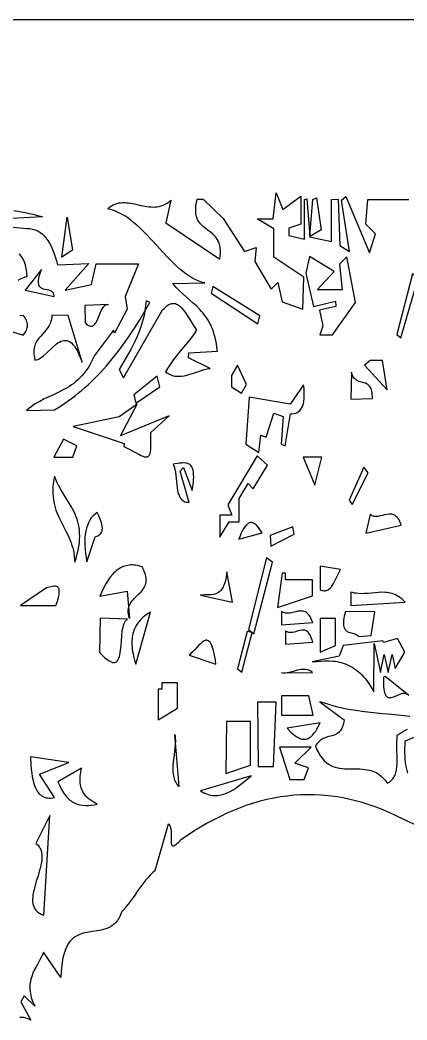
# Model space of a CAD drawing. Header units: metres. Extents: x 0 to 50, y 0 to 50.
# Drawn here: x 25.45 to 32.82, y 30.97 to 50 of the extents above; entities that cross this region are included whole.
import ezdxf

# ---------------------------------------------------------------- set-up
doc = ezdxf.new("R2010")
doc.units = ezdxf.units.M

msp = doc.modelspace()

# ---------------------------------------------------------------- linework, layer by layer
for points in [[(47, 50), (3, 50)], [(24.922711, 46.094205), (25.58324, 46.031743), (25.58324, 46.031743), (25.610835, 46.031685), (25.637716, 46.030067), (25.663893, 46.026906), (25.689377, 46.022218), (25.714178, 46.016021), (25.738308, 46.008331), (25.761776, 45.999166), (25.784593, 45.988543), (25.80677, 45.976477), (25.828316, 45.962987), (25.869562, 45.9318), (25.908415, 45.895117), (25.944959, 45.853073), (25.979278, 45.805803), (26.011457, 45.753444), (26.04158, 45.696129), (26.069731, 45.633996), (26.095995, 45.567178), (26.120455, 45.495811), (26.143196, 45.420031), (26.164302, 45.339972), (26.764325, 45.36462), (26.312264, 44.861335), (26.81181, 44.967832), (26.900512, 45.358356), (27.707557, 45.358356), (27.453691, 44.738473), (27.491457, 44.496712), (27.253203, 44.037625), (27.230569, 44.100017), (26.869331, 43.617694), (26.869331, 43.617694), (26.838888, 43.549584), (26.807146, 43.486146), (26.77417, 43.427139), (26.740026, 43.372324), (26.704779, 43.321463), (26.668494, 43.274316), (26.631237, 43.230644), (26.593073, 43.19021), (26.554068, 43.152772), (26.514287, 43.118094), (26.473796, 43.085934), (26.432659, 43.056056), (26.390943, 43.028219), (26.348713, 43.002184), (26.262971, 42.954567), (26.175958, 42.911292), (26.088196, 42.870447), (26.00021, 42.830121), (25.912521, 42.788402), (25.825654, 42.743377), (25.782692, 42.719028), (25.740132, 42.693135), (25.698039, 42.66546), (25.656478, 42.635764), (25.615516, 42.603808), (25.575217, 42.569352), (26.104984, 42.580029), (26.104984, 42.580029), (26.172394, 42.620733), (26.239038, 42.663087), (26.304924, 42.707076), (26.370061, 42.752683), (26.434458, 42.799894), (26.498124, 42.848694), (26.561068, 42.899067), (26.623299, 42.950999), (26.684826, 43.004473), (26.745658, 43.059475), (26.805803, 43.11599), (26.865272, 43.174002), (26.924071, 43.233496), (26.982212, 43.294458), (27.09655, 43.42072), (27.208358, 43.552667), (27.317708, 43.690177), (27.42467, 43.833129), (27.529316, 43.9814), (27.631719, 44.13487), (27.731949, 44.293416), (27.830078, 44.456916), (27.926177, 44.62525), (27.852965, 44.653752), (27.852965, 44.653752), (27.843563, 44.558389), (27.829919, 44.466123), (27.812297, 44.376683), (27.790958, 44.289794), (27.766163, 44.205185), (27.738174, 44.122581), (27.707254, 44.041711), (27.673663, 43.962302), (27.637663, 43.88408), (27.599517, 43.806773), (27.559485, 43.730107), (27.51783, 43.653811), (27.430696, 43.501235), (27.340208, 43.346862), (27.422668, 43.191194), (28.165761, 44.481824), (28.165761, 44.481824), (28.193414, 44.512355), (28.220237, 44.538287), (28.246266, 44.559808), (28.271535, 44.577102), (28.296081, 44.590355), (28.319938, 44.599753), (28.343142, 44.60548), (28.365728, 44.607723), (28.387732, 44.606668), (28.409188, 44.602498), (28.430132, 44.595401), (28.4506, 44.585561), (28.470626, 44.573164), (28.490246, 44.558396), (28.509495, 44.541442), (28.528409, 44.522487), (28.56537, 44.479318), (28.601414, 44.430374), (28.636821, 44.377138), (28.671875, 44.321095), (28.74205, 44.206523), (28.777737, 44.150961), (28.814199, 44.098529), (28.814199, 44.098529), (28.781665, 44.04939), (28.747969, 44.001915), (28.67757, 43.910485), (28.603967, 43.821299), (28.528121, 43.731419), (28.450995, 43.637907), (28.373551, 43.537822), (28.335011, 43.484397), (28.296752, 43.428228), (28.258895, 43.368945), (28.221561, 43.306184), (28.221561, 43.306184), (28.246111, 43.287856), (28.270795, 43.271974), (28.295614, 43.258426), (28.320566, 43.247097), (28.345653, 43.237875), (28.370875, 43.230645), (28.396232, 43.225295), (28.421724, 43.221712), (28.447353, 43.219782), (28.473117, 43.219391), (28.525056, 43.222776), (28.577543, 43.23096), (28.630581, 43.243036), (28.684172, 43.258098), (28.73832, 43.27524), (28.848293, 43.312135), (28.904123, 43.330075), (28.96052, 43.346469), (29.017485, 43.360409), (29.075022, 43.370988), (28.662287, 43.571188), (28.668125, 43.665903), (29.209536, 43.699288), (29.209536, 43.699288), (29.202049, 43.769987), (29.192342, 43.837053), (29.180512, 43.900652), (29.166659, 43.960952), (29.15088, 44.01812), (29.133275, 44.072322), (29.113941, 44.123725), (29.092976, 44.172496), (29.070479, 44.218803), (29.046549, 44.262811), (29.021283, 44.304688), (28.99478, 44.344601), (28.967139, 44.382716), (28.938457, 44.419201), (28.908832, 44.454222), (28.878364, 44.487946), (28.81529, 44.552172), (28.75002, 44.613214), (28.616039, 44.731085), (28.548901, 44.790585), (28.482714, 44.85224), (28.418265, 44.917387), (28.386937, 44.951687), (28.356338, 44.987361), (28.968082, 44.996536), (28.968082, 44.996536), (28.905255, 45.013902), (28.843685, 45.036438), (28.78328, 45.0638), (28.723948, 45.095644), (28.665597, 45.131624), (28.608135, 45.171396), (28.55147, 45.214614), (28.495511, 45.260936), (28.440164, 45.310015), (28.385339, 45.361507), (28.330944, 45.415067), (28.276885, 45.470351), (28.169413, 45.584711), (28.062186, 45.701828), (27.954471, 45.818946), (27.84553, 45.933307), (27.79037, 45.988592), (27.734629, 46.042153), (27.678213, 46.093647), (27.621031, 46.142727), (27.562991, 46.18905), (27.504002, 46.232271), (27.44397, 46.272044), (27.382805, 46.308027), (27.320414, 46.339872), (27.256705, 46.367237), (27.191587, 46.389777), (27.124967, 46.407145), (27.124967, 46.407145), (27.157798, 46.436749), (27.191294, 46.461496), (27.22542, 46.481713), (27.260139, 46.49773), (27.295414, 46.509874), (27.331209, 46.518474), (27.367489, 46.523859), (27.404216, 46.526358), (27.441354, 46.526298), (27.478867, 46.524008), (27.516718, 46.519818), (27.554872, 46.514054), (27.63194, 46.499122), (27.70978, 46.481841), (27.788101, 46.464839), (27.866612, 46.450744), (27.905849, 46.445607), (27.945023, 46.442183), (27.9841, 46.440799), (28.023043, 46.441785), (28.061815, 46.445468), (28.10038, 46.452177), (28.138702, 46.462241), (28.176744, 46.475988), (28.21447, 46.493747), (28.251843, 46.515846), (28.288828, 46.542613), (28.325388, 46.574378), (28.229429, 46.14216), (29.257488, 45.44825), (29.257488, 45.44825), (29.265378, 45.510019), (29.26875, 45.566561), (29.267918, 45.61823), (29.263194, 45.665382), (29.254891, 45.708372), (29.243322, 45.747554), (29.228802, 45.783283), (29.211642, 45.815915), (29.192156, 45.845804), (29.170658, 45.873306), (29.147459, 45.898776), (29.122875, 45.922568), (29.070798, 45.966539), (29.016933, 46.008061), (28.963785, 46.049972), (28.938263, 46.071962), (28.913859, 46.095114), (28.890887, 46.119784), (28.86966, 46.146327), (28.850491, 46.175097), (28.833693, 46.206449), (28.81958, 46.240739), (28.808464, 46.278322), (28.800659, 46.319552), (28.796478, 46.364785), (28.796233, 46.414375), (28.800239, 46.468678), (28.808808, 46.528049), (28.822253, 46.592842), (28.941858, 46.589473), (29.316532, 46.224747), (29.723442, 45.592439), (29.951208, 45.66992), (29.920426, 45.406467), (30.235344, 44.880565), (30.359089, 45.004556), (30.442526, 44.637214), (30.833716, 44.494545), (30.85448, 45.107122), (30.283793, 45.488729), (30.283793, 46.025525), (29.965556, 46.216846), (30.271553, 46.216846), (30.331711, 46.710022), (30.457001, 46.396176), (30.79787, 46.644753), (30.79787, 46.114645), (30.569571, 46.036983), (30.571593, 45.898592), (30.871309, 45.83034), (30.871309, 46.584771), (30.915005, 46.594721), (30.972567, 45.889802), (31.029112, 46.582283), (31.098718, 46.6179), (31.188379, 46.010106), (30.964433, 45.875473), (31.385385, 45.787601), (31.385385, 46.584771), (31.510044, 46.589964), (31.541975, 45.711671), (31.72345, 45.596719), (31.570912, 46.569557), (31.654122, 46.64157), (32.105849, 45.567681), (32.221779, 45.930683), (32.036981, 46.115847), (32.075271, 46.584771), (32.854175, 46.584771)], [(25.334523, 46.377412), (25.51569, 46.342414), (25.696819, 46.302486), (25.877911, 46.257361), (24.922711, 46.20087)], [(26.349934, 46.251284), (26.448743, 45.618753), (26.245483, 45.490001), (26.349934, 46.251284)], [(25.415481, 45.048368), (25.459789, 45.072217), (25.503554, 45.093861), (25.546165, 45.110913), (25.566848, 45.11697), (25.587013, 45.120983), (25.587013, 45.120983), (25.579067, 45.200809), (25.567743, 45.272161), (25.553187, 45.335408), (25.535545, 45.390916), (25.514964, 45.439054), (25.491591, 45.480189), (25.465572, 45.514691), (25.451616, 45.529569), (25.437054, 45.542927)], [(30.963231, 45.4986), (30.895711, 45.185387), (31.039331, 44.547372), (31.456404, 44.649957), (31.464783, 44.549535), (31.154885, 44.478964), (31.219229, 44.180486), (31.157723, 44.009299), (31.404644, 44.009299), (31.838587, 44.62218), (31.676953, 45.491067), (31.537612, 45.35145), (31.583828, 44.86779), (31.10687, 44.86779), (31.436397, 45.217082), (30.963231, 45.4986)], [(25.547971, 44.861867), (26.102347, 44.737249), (26.102347, 44.737249), (26.100549, 44.760192), (26.096325, 44.780028), (26.089882, 44.797022), (26.081425, 44.811441), (26.071159, 44.823553), (26.059291, 44.833625), (26.046027, 44.841923), (26.031571, 44.848716), (25.99991, 44.858849), (25.965953, 44.866161), (25.931347, 44.872789), (25.897738, 44.880868), (25.881821, 44.886119), (25.86677, 44.892534), (25.852792, 44.90038), (25.840091, 44.909924), (25.828874, 44.921433), (25.819346, 44.935174), (25.811712, 44.951414), (25.80618, 44.970419), (25.802954, 44.992458), (25.80224, 45.017797), (25.804243, 45.046703), (25.809171, 45.079443), (25.817227, 45.116285), (25.828619, 45.157494), (25.843552, 45.203338), (25.86223, 45.254085), (25.547971, 44.861867)], [(32.704703, 43.952712), (33.030341, 45.08968), (32.924242, 45.168869), (32.624059, 44.016416), (32.704703, 43.952712)], [(29.093502, 44.802801), (29.982131, 44.220918), (30.016019, 44.37005), (29.122883, 44.930542), (29.093502, 44.802801)], [(26.685259, 44.56911), (26.688525, 44.243673), (26.688525, 44.243673), (26.712899, 44.219755), (26.735682, 44.201146), (26.756967, 44.18754), (26.776846, 44.178628), (26.795409, 44.174104), (26.812749, 44.17366), (26.828957, 44.176988), (26.844125, 44.183781), (26.858345, 44.193731), (26.871708, 44.206531), (26.884307, 44.221873), (26.896233, 44.239449), (26.918432, 44.280075), (26.939039, 44.325949), (26.978414, 44.423597), (26.998648, 44.470451), (27.020226, 44.51271), (27.031748, 44.531349), (27.043881, 44.547916), (27.056717, 44.562104), (27.070347, 44.573606), (27.084863, 44.582114), (27.100356, 44.587321), (27.11692, 44.588919), (27.134645, 44.586601), (26.685259, 44.56911)], [(24.996151, 44.158895), (25.509644, 44.00409), (25.509644, 44.00409), (25.529112, 44.028003), (25.545989, 44.051804), (25.560282, 44.075503), (25.571997, 44.099111), (25.581138, 44.122638), (25.587713, 44.146095), (25.591725, 44.169491), (25.593181, 44.192837), (25.592087, 44.216143), (25.588448, 44.23942), (25.58227, 44.262678), (25.573558, 44.285927), (25.562319, 44.309177), (25.548556, 44.332439), (25.532278, 44.355723), (25.513488, 44.379039), (25.513488, 44.379039), (25.449431, 44.368931)], [(26.057894, 44.38021), (26.057894, 44.38021), (26.054712, 44.344475), (26.049385, 44.310988), (26.042084, 44.279581), (26.032977, 44.250088), (26.022234, 44.222343), (26.010024, 44.196179), (25.996519, 44.171429), (25.981886, 44.147927), (25.949917, 44.104), (25.915476, 44.063066), (25.844601, 43.984848), (25.810881, 43.944899), (25.780116, 43.902613), (25.766265, 43.880178), (25.753661, 43.856658), (25.742474, 43.831889), (25.732874, 43.805702), (25.72503, 43.777932), (25.719112, 43.748412), (25.715289, 43.716976), (25.71373, 43.683456), (25.714607, 43.647687), (25.718087, 43.609502), (25.724341, 43.568734), (25.733539, 43.525217), (25.733539, 43.525217), (25.760807, 43.530695), (25.788096, 43.54034), (25.815409, 43.55369), (25.842749, 43.570288), (25.870119, 43.589674), (25.897521, 43.611387), (25.952438, 43.659961), (26.062805, 43.764833), (26.118304, 43.813779), (26.146144, 43.835772), (26.174048, 43.855498), (26.202018, 43.872499), (26.230059, 43.886315), (26.258174, 43.896487), (26.286365, 43.902555), (26.314635, 43.904059), (26.342988, 43.900541), (26.371427, 43.89154), (26.399954, 43.876598), (26.428574, 43.855255), (26.457289, 43.827052), (26.486101, 43.791528), (26.515015, 43.748226), (26.544034, 43.696684), (26.57316, 43.636444), (26.602396, 43.567047), (26.631746, 43.488033), (26.37083, 44.377224), (26.057894, 44.38021)], [(29.595485, 43.432174), (29.475959, 43.23257), (29.475959, 43.019709), (29.667514, 42.898371), (29.766904, 43.06435), (29.595485, 43.432174)], [(32.012001, 43.431571), (32.441219, 42.95998), (32.353935, 43.518733), (32.11978, 43.518733), (32.012001, 43.431571)], [(27.657899, 42.70908), (28.113021, 43.017368), (28.060523, 43.220838), (27.616277, 42.865497), (27.657899, 42.70908)], [(31.762735, 43.298882), (31.752583, 42.782884), (32.161908, 42.796432), (32.161908, 42.796432), (32.161905, 42.837891), (32.160014, 42.875143), (32.156344, 42.908441), (32.151001, 42.938042), (32.144096, 42.964199), (32.135736, 42.987166), (32.12603, 43.007199), (32.115086, 43.024552), (32.103012, 43.03948), (32.089917, 43.052236), (32.075909, 43.063077), (32.061096, 43.072255), (32.029491, 43.086645), (31.995967, 43.097443), (31.926632, 43.116408), (31.892554, 43.128647), (31.876042, 43.136348), (31.860025, 43.145441), (31.844613, 43.156182), (31.829912, 43.168825), (31.816033, 43.183624), (31.803082, 43.200835), (31.791168, 43.220711), (31.780401, 43.243508), (31.770887, 43.26948), (31.762735, 43.298882)], [(30.852405, 43.059736), (30.594071, 42.68783), (29.816507, 42.82172), (29.753631, 41.926125), (29.996727, 41.772139), (30.038756, 42.099681), (30.137542, 42.064331), (30.283166, 42.520305), (30.461325, 42.456551), (30.421634, 41.92628), (30.497757, 41.898568), (30.601248, 42.503163), (30.601248, 42.503163), (30.636695, 42.504386), (30.670022, 42.50926), (30.701119, 42.517963), (30.729877, 42.530671), (30.756186, 42.547559), (30.779935, 42.568805), (30.801014, 42.594585), (30.819312, 42.625076), (30.834721, 42.660453), (30.847129, 42.700893), (30.856427, 42.746572), (30.862505, 42.797668), (30.865251, 42.854355), (30.864557, 42.916812), (30.860311, 42.985213), (30.852405, 43.059736)], [(26.462, 42.263912), (27.436139, 41.940033), (27.43027, 41.886457), (27.715564, 41.73648), (27.715564, 41.73648), (27.743206, 41.720355), (27.768563, 41.707431), (27.791731, 41.697575), (27.812805, 41.690653), (27.831881, 41.686534), (27.849055, 41.685084), (27.864422, 41.68617), (27.878078, 41.68966), (27.890118, 41.695421), (27.900638, 41.703319), (27.909734, 41.713223), (27.917501, 41.724998), (27.924036, 41.738513), (27.929433, 41.753634), (27.937198, 41.788164), (27.941561, 41.827525), (27.943287, 41.870654), (27.941891, 41.963964), (27.93913, 42.059592), (27.93915, 42.105617), (27.941124, 42.149033), (28.289798, 42.469948), (27.364833, 42.090119), (27.681007, 42.691936), (27.337731, 42.445948), (26.462, 42.263912)], [(26.278496, 42.021888), (26.096694, 41.679111), (26.457596, 41.679111), (26.53564, 41.896326), (26.278496, 42.021888)], [(29.255641, 40.158356), (29.431895, 40.452696), (29.622838, 40.452696), (29.622838, 40.894205), (29.792667, 41.177813), (29.892335, 41.077948), (30.162703, 41.529455), (29.965665, 41.703822), (29.410781, 40.777185), (29.483303, 40.575337), (29.255641, 40.575337), (29.255641, 40.158356)], [(30.843063, 41.679111), (31.062545, 41.149683), (31.200985, 41.679111), (30.843063, 41.679111)], [(28.367148, 41.546518), (28.367148, 41.546518), (28.37697, 41.524411), (28.385525, 41.500883), (28.39933, 41.450112), (28.409557, 41.395313), (28.417201, 41.337593), (28.428726, 41.217823), (28.434595, 41.157987), (28.441864, 41.099662), (28.451526, 41.043955), (28.464578, 40.991973), (28.472685, 40.967726), (28.482014, 40.944825), (28.492687, 40.923409), (28.504829, 40.903617), (28.518565, 40.885587), (28.534019, 40.869458), (28.551316, 40.855367), (28.57058, 40.843454), (28.591935, 40.833858), (28.615505, 40.826715), (28.641416, 40.822166), (28.669791, 40.820347), (28.502897, 41.417655), (28.566922, 41.483183), (28.731303, 41.049082), (28.731303, 41.049082), (28.748028, 41.161753), (28.753287, 41.211651), (28.756581, 41.257475), (28.757988, 41.299386), (28.757585, 41.337549), (28.755452, 41.372125), (28.751665, 41.403276), (28.746302, 41.431167), (28.739441, 41.455958), (28.731161, 41.477813), (28.721538, 41.496895), (28.710651, 41.513366), (28.698578, 41.527388), (28.685396, 41.539125), (28.671184, 41.548739), (28.656019, 41.556392), (28.639978, 41.562248), (28.623141, 41.566468), (28.605585, 41.569215), (28.568626, 41.570943), (28.529724, 41.568732), (28.489502, 41.563883), (28.448584, 41.557697), (28.407592, 41.551475), (28.367148, 41.546518)], [(31.779297, 40.78289), (32.082846, 41.382269), (31.998805, 41.493041), (31.717806, 40.86394), (31.779297, 40.78289)], [(26.109202, 41.320018), (26.109202, 41.320018), (26.094937, 41.248587), (26.084688, 41.180251), (26.078223, 41.114832), (26.075309, 41.05215), (26.075715, 40.992026), (26.079208, 40.934282), (26.085556, 40.878738), (26.094526, 40.825216), (26.105887, 40.773536), (26.119405, 40.723519), (26.134849, 40.674986), (26.151987, 40.627759), (26.170585, 40.581657), (26.190413, 40.536503), (26.232824, 40.44832), (26.322173, 40.27544), (26.365394, 40.18788), (26.405167, 40.097663), (26.42318, 40.05111), (26.439635, 40.003356), (26.454298, 39.954222), (26.466939, 39.903528), (26.477324, 39.851096), (26.485221, 39.796747), (26.490398, 39.740301), (26.492623, 39.681579), (26.492623, 39.681579), (26.519045, 39.76238), (26.540834, 39.839611), (26.558205, 39.913436), (26.571375, 39.984023), (26.580558, 40.051537), (26.585969, 40.116144), (26.587826, 40.178011), (26.586342, 40.237304), (26.581735, 40.294189), (26.574218, 40.348832), (26.564008, 40.401399), (26.551321, 40.452056), (26.536371, 40.50097), (26.519375, 40.548307), (26.500547, 40.594232), (26.480105, 40.638912), (26.458262, 40.682513), (26.435235, 40.725201), (26.38649, 40.808503), (26.284271, 40.971462), (26.234246, 41.053778), (26.187243, 41.138423), (26.165414, 41.182035), (26.144987, 41.226727), (26.126178, 41.272666), (26.109202, 41.320018)], [(26.726279, 39.69117), (26.879787, 40.162431), (26.879787, 40.162431), (26.921553, 40.179681), (26.941399, 40.189678), (26.95996, 40.201212), (26.976793, 40.214754), (26.991452, 40.230771), (27.003493, 40.249731), (27.012471, 40.272103), (27.017941, 40.298356), (27.019459, 40.328957), (27.016579, 40.364374), (27.008858, 40.405078), (26.995851, 40.451534), (26.977112, 40.504213), (26.952197, 40.563582), (26.920662, 40.630109), (26.920662, 40.630109), (26.87914, 40.59872), (26.841818, 40.563323), (26.808634, 40.523998), (26.779528, 40.480824), (26.754439, 40.433879), (26.733306, 40.383242), (26.71607, 40.328992), (26.70267, 40.271208), (26.693044, 40.209969), (26.687133, 40.145354), (26.684875, 40.07744), (26.686212, 40.006308), (26.691081, 39.932037), (26.699422, 39.854704), (26.711175, 39.774389), (26.726279, 39.69117)], [(32.119197, 40.58763), (32.037619, 40.235911), (32.712534, 40.387886), (32.712534, 40.387886), (32.698855, 40.424743), (32.684509, 40.457279), (32.669532, 40.485729), (32.653958, 40.510326), (32.637824, 40.531306), (32.621164, 40.548903), (32.604014, 40.563351), (32.586409, 40.574886), (32.568384, 40.583742), (32.549975, 40.590154), (32.531217, 40.594355), (32.512145, 40.596582), (32.492795, 40.597067), (32.473202, 40.596047), (32.433427, 40.590428), (32.393103, 40.581599), (32.352513, 40.57144), (32.311939, 40.561826), (32.271664, 40.554634), (32.231969, 40.551742), (32.212428, 40.552494), (32.193139, 40.555025), (32.174135, 40.55957), (32.155453, 40.566363), (32.137129, 40.575638), (32.119197, 40.58763)], [(29.619044, 40.12241), (30.05998, 40.241894), (30.05998, 40.241894), (30.026229, 40.296563), (29.993418, 40.341787), (29.961525, 40.377814), (29.945914, 40.392457), (29.930523, 40.404894), (29.915349, 40.415157), (29.900389, 40.423275), (29.885639, 40.429281), (29.871096, 40.433205), (29.856758, 40.435079), (29.842621, 40.434933), (29.828683, 40.432799), (29.814939, 40.428708), (29.801388, 40.42269), (29.788025, 40.414778), (29.774848, 40.405001), (29.761854, 40.393391), (29.736401, 40.364797), (29.711642, 40.329244), (29.687551, 40.28698), (29.664104, 40.238253), (29.641277, 40.183314), (29.619044, 40.12241)], [(30.228459, 39.987834), (30.67178, 40.218744), (30.647614, 40.354846), (30.212768, 40.189683), (30.228459, 39.987834)], [(26.969746, 39.033011), (27.493093, 39.130705), (27.534995, 38.609828), (27.534995, 38.609828), (27.522877, 38.654477), (27.515445, 38.69606), (27.512356, 38.734794), (27.513268, 38.770894), (27.517841, 38.804577), (27.525733, 38.83606), (27.536602, 38.865559), (27.550106, 38.893291), (27.565904, 38.919471), (27.583654, 38.944316), (27.603016, 38.968044), (27.623646, 38.99087), (27.667347, 39.034681), (27.712026, 39.077483), (27.754949, 39.121007), (27.774898, 39.14358), (27.793384, 39.166984), (27.810064, 39.191433), (27.824598, 39.217145), (27.836643, 39.244337), (27.845857, 39.273223), (27.851901, 39.304022), (27.85443, 39.336949), (27.853105, 39.372221), (27.847584, 39.410055), (27.837524, 39.450666), (27.822585, 39.494271), (27.802425, 39.541087), (27.776701, 39.59133), (27.776701, 39.59133), (27.744141, 39.602694), (27.712066, 39.612049), (27.680475, 39.619412), (27.649368, 39.624796), (27.618742, 39.628216), (27.588597, 39.629688), (27.558932, 39.629226), (27.529745, 39.626846), (27.501036, 39.622562), (27.472802, 39.616389), (27.445044, 39.608343), (27.417759, 39.598438), (27.390947, 39.586689), (27.364607, 39.573111), (27.338736, 39.557719), (27.313335, 39.540528), (27.288401, 39.521553), (27.263934, 39.500809), (27.239933, 39.478311), (27.216396, 39.454073), (27.170711, 39.400441), (27.126868, 39.340031), (27.08486, 39.272964), (27.044677, 39.199358), (27.006309, 39.119334), (26.969746, 39.033011)], [(29.906343, 38.32244), (30.256652, 39.683617), (30.145289, 39.76291), (29.799053, 38.399013), (29.906343, 38.32244)], [(31.165067, 39.606267), (31.167007, 39.160909), (31.167007, 39.160909), (31.187251, 39.152364), (31.206565, 39.146108), (31.224991, 39.142042), (31.242569, 39.140072), (31.259341, 39.140099), (31.275347, 39.142027), (31.290629, 39.145759), (31.305228, 39.151197), (31.319185, 39.158246), (31.33254, 39.166808), (31.357612, 39.188083), (31.380772, 39.214248), (31.402348, 39.244527), (31.422669, 39.278145), (31.442063, 39.314327), (31.479384, 39.39128), (31.516937, 39.469185), (31.536622, 39.506555), (31.557351, 39.541838), (31.165067, 39.606267)], [(29.391891, 39.500842), (29.391891, 39.500842), (29.385728, 39.451861), (29.378565, 39.406695), (29.37044, 39.365189), (29.361391, 39.327185), (29.351454, 39.292529), (29.340667, 39.261064), (29.329068, 39.232634), (29.316695, 39.207084), (29.303584, 39.184257), (29.289774, 39.163997), (29.275302, 39.146148), (29.260206, 39.130555), (29.244523, 39.117061), (29.22829, 39.105511), (29.211545, 39.095748), (29.194327, 39.087616), (29.158617, 39.075623), (29.12146, 39.068284), (29.083157, 39.064352), (29.044008, 39.062577), (28.964375, 39.060511), (28.92449, 39.057725), (28.884961, 39.052105), (29.494666, 38.921049), (29.391891, 39.500842)], [(30.442068, 39.471564), (30.356983, 38.820947), (31.018188, 39.042985), (31.018188, 39.348922), (30.504112, 39.348922), (30.504112, 39.471564), (30.442068, 39.471564)], [(25.458048, 38.858356), (26.133175, 38.856206), (26.133175, 38.856206), (26.161789, 38.939177), (26.181875, 39.009193), (26.194127, 39.067265), (26.199242, 39.114406), (26.19934, 39.134193), (26.197915, 39.151626), (26.195053, 39.166832), (26.190841, 39.179937), (26.185367, 39.191068), (26.178716, 39.200351), (26.170977, 39.207912), (26.162236, 39.213879), (26.15258, 39.218377), (26.142096, 39.221533), (26.118992, 39.224325), (26.093619, 39.223267), (26.066672, 39.219369), (26.010842, 39.207103), (25.957065, 39.19562), (25.458048, 38.858356)], [(31.753383, 39.112993), (31.752583, 38.858356), (32.786055, 38.920544), (32.786055, 38.920544), (32.755974, 38.952158), (32.725591, 38.980238), (32.694921, 39.004971), (32.663981, 39.026546), (32.632787, 39.045151), (32.601356, 39.060974), (32.569702, 39.074204), (32.537842, 39.085029), (32.505793, 39.093637), (32.473571, 39.100217), (32.441191, 39.104957), (32.408669, 39.108046), (32.343267, 39.110021), (32.277494, 39.10765), (32.211477, 39.102438), (32.145346, 39.095894), (32.07923, 39.089522), (32.013258, 39.08483), (31.947558, 39.083325), (31.88226, 39.086512), (31.849801, 39.090337), (31.817492, 39.095899), (31.785347, 39.103389), (31.753383, 39.112993)], [(27.93724, 38.733352), (27.93724, 38.733352), (27.884472, 38.700661), (27.834684, 38.665496), (27.788243, 38.62755), (27.74552, 38.586514), (27.706881, 38.542081), (27.689208, 38.518495), (27.672695, 38.493945), (27.657388, 38.468391), (27.643332, 38.441796), (27.630573, 38.414121), (27.619159, 38.385328), (27.609134, 38.355379), (27.600545, 38.324234), (27.593437, 38.291856), (27.587858, 38.258205), (27.583853, 38.223245), (27.581467, 38.186935), (27.580748, 38.149238), (27.581741, 38.110116), (27.584492, 38.069529), (27.589048, 38.02744), (27.595453, 37.98381), (27.603756, 37.9386), (27.614, 37.891772), (27.626234, 37.843288), (27.640502, 37.793109), (27.65685, 37.741197), (27.93724, 38.733352)], [(30.432303, 38.746605), (30.430672, 38.490432), (31.024489, 38.532519), (31.024489, 38.532519), (31.010713, 38.570807), (30.996277, 38.604684), (30.981217, 38.634387), (30.965567, 38.660153), (30.949363, 38.682221), (30.932641, 38.700826), (30.915436, 38.716207), (30.897784, 38.7286), (30.87972, 38.738242), (30.86128, 38.745372), (30.842499, 38.750226), (30.823413, 38.753041), (30.804058, 38.754055), (30.784468, 38.753505), (30.744728, 38.748662), (30.704478, 38.740409), (30.664002, 38.730645), (30.623583, 38.721267), (30.583506, 38.714174), (30.544056, 38.711263), (30.524654, 38.711969), (30.505516, 38.714433), (30.486676, 38.718891), (30.46817, 38.725581), (30.450034, 38.73474), (30.432303, 38.746605)], [(31.646436, 38.742414), (31.646436, 38.742414), (31.625029, 38.656144), (31.617814, 38.618333), (31.612775, 38.583842), (31.609802, 38.5525), (31.608781, 38.524135), (31.609603, 38.498577), (31.612154, 38.475652), (31.616323, 38.455191), (31.621999, 38.43702), (31.629069, 38.420969), (31.637423, 38.406867), (31.646948, 38.394541), (31.657533, 38.38382), (31.669066, 38.374533), (31.681436, 38.366508), (31.708237, 38.353558), (31.737045, 38.343598), (31.797102, 38.327159), (31.826565, 38.317935), (31.85446, 38.306212), (31.879894, 38.290618), (31.891408, 38.280941), (31.901972, 38.269781), (32.140241, 38.287555), (32.210249, 38.735715), (31.646436, 38.742414)], [(26.979017, 38.615122), (26.966084, 37.963742), (26.966084, 37.963742), (27.019135, 37.909106), (27.06722, 37.864493), (27.110602, 37.82938), (27.149543, 37.803247), (27.184303, 37.785572), (27.200198, 37.779743), (27.215145, 37.775834), (27.229179, 37.773778), (27.242331, 37.773511), (27.254635, 37.774967), (27.266123, 37.778082), (27.276827, 37.78279), (27.286781, 37.789026), (27.296018, 37.796725), (27.304569, 37.805822), (27.319748, 37.827948), (27.33258, 37.854883), (27.343326, 37.886105), (27.352249, 37.921093), (27.35961, 37.959327), (27.365671, 38.000284), (27.37494, 38.088283), (27.382152, 38.180921), (27.389399, 38.274026), (27.398778, 38.363429), (27.404922, 38.405438), (27.412383, 38.444958), (27.421424, 38.481467), (27.432308, 38.514443), (27.445295, 38.543366), (27.460647, 38.567714), (27.478627, 38.586965), (27.488684, 38.594517), (27.499496, 38.600599), (26.979017, 38.615122)], [(31.165067, 38.613073), (31.165067, 37.971427), (31.458825, 38.099401), (31.458825, 38.613073), (31.165067, 38.613073)], [(29.779146, 38.3609), (29.593718, 37.65322), (29.67749, 37.592767), (29.871473, 38.347493), (29.779146, 38.3609)], [(30.50596, 38.378595), (30.504112, 38.122507), (31.024221, 38.15777), (31.024221, 38.15777), (31.013743, 38.198087), (31.002468, 38.233748), (30.990439, 38.265002), (30.977699, 38.292101), (30.96429, 38.315294), (30.950257, 38.334831), (30.93564, 38.350962), (30.920484, 38.363937), (30.90483, 38.374006), (30.888722, 38.38142), (30.872203, 38.386427), (30.855314, 38.389279), (30.8381, 38.390224), (30.820602, 38.389514), (30.784928, 38.384126), (30.748633, 38.375115), (30.712061, 38.36448), (30.675554, 38.354223), (30.639453, 38.346343), (30.604101, 38.34284), (30.586813, 38.343355), (30.56984, 38.345714), (30.553226, 38.350168), (30.537012, 38.356966), (30.521243, 38.366358), (30.50596, 38.378595)], [(28.671534, 37.915477), (29.181027, 37.744865), (29.181027, 37.744865), (29.170973, 37.818601), (29.16026, 37.884648), (29.148915, 37.943335), (29.136966, 37.994989), (29.124443, 38.039937), (29.111372, 38.078507), (29.097782, 38.111026), (29.083701, 38.137822), (29.069157, 38.159223), (29.054179, 38.175556), (29.038793, 38.187148), (29.02303, 38.194326), (29.006915, 38.19742), (28.990479, 38.196754), (28.973748, 38.192659), (28.956751, 38.18546), (28.939516, 38.175485), (28.922071, 38.163062), (28.886663, 38.132182), (28.850753, 38.095439), (28.814566, 38.055453), (28.778325, 38.014844), (28.742256, 37.976231), (28.706585, 37.942236), (28.688968, 37.927788), (28.671534, 37.915477)], [(31.014694, 37.784398), (31.014694, 37.784398), (31.095527, 37.793765), (31.175842, 37.800843), (31.255532, 37.804839), (31.33449, 37.804959), (31.41261, 37.80041), (31.451322, 37.796136), (31.489784, 37.790399), (31.527983, 37.783097), (31.565905, 37.774132), (31.603537, 37.763406), (31.640865, 37.750818), (31.677877, 37.73627), (31.714559, 37.719662), (31.750897, 37.700895), (31.786878, 37.679871), (31.822489, 37.65649), (31.857716, 37.630653), (31.892546, 37.60226), (31.926966, 37.571213), (31.960962, 37.537413), (31.99452, 37.50076), (32.027628, 37.461155), (32.060272, 37.418499), (32.092438, 37.372693), (32.124114, 37.323637), (32.155285, 37.271234), (32.185939, 37.215382), (32.196072, 38.136528), (32.315129, 37.584247), (32.388569, 37.924918), (32.462008, 37.584247), (32.535448, 37.924918), (32.592385, 37.660798), (32.778176, 37.971063), (32.639164, 38.233163), (32.374658, 38.151364), (32.358478, 38.183789), (31.604423, 38.098502), (31.530359, 37.892361), (31.014694, 37.784398)], [(30.431205, 37.577732), (31.023586, 37.581415), (31.023586, 37.581415), (31.005973, 37.595219), (30.988211, 37.607036), (30.970311, 37.616976), (30.952281, 37.625146), (30.934131, 37.631657), (30.915868, 37.636617), (30.879043, 37.642318), (30.841878, 37.643122), (30.804445, 37.639898), (30.766816, 37.633518), (30.729063, 37.624852), (30.653473, 37.604145), (30.57825, 37.584746), (30.540956, 37.577713), (30.503969, 37.57362), (30.467361, 37.573336), (30.431205, 37.577732)], [(32.372459, 37.492313), (32.372459, 37.492313), (32.370967, 37.425404), (32.371647, 37.366143), (32.374388, 37.314127), (32.379079, 37.268953), (32.385611, 37.230217), (32.393873, 37.197516), (32.403755, 37.170445), (32.415147, 37.148603), (32.427938, 37.131584), (32.442019, 37.118986), (32.457278, 37.110406), (32.473606, 37.105439), (32.490892, 37.103682), (32.509026, 37.104732), (32.527898, 37.108185), (32.547397, 37.113638), (32.587838, 37.128929), (32.629465, 37.147377), (32.671396, 37.165753), (32.71275, 37.180831), (32.732935, 37.186125), (32.752644, 37.189383), (32.771768, 37.190202), (32.790196, 37.188179), (32.807818, 37.182911), (32.824524, 37.173993)], [(32.854745, 37.143596), (32.406961, 37.509299), (32.372459, 37.492313)], [(28.154048, 37.386658), (28.154048, 37.264016), (28.080609, 37.264016), (28.080609, 36.684535), (28.447806, 36.904268), (28.447806, 37.386658), (28.154048, 37.386658)], [(30.430672, 37.141375), (30.430672, 36.77345), (31.033382, 36.77345), (30.949813, 37.141375), (30.430672, 37.141375)], [(29.970959, 37.018733), (29.987268, 35.792318), (30.277782, 35.792318), (30.330052, 37.018733), (29.970959, 37.018733)], [(31.162124, 37.028044), (31.624156, 36.68345), (31.624156, 36.68345), (31.617534, 36.643796), (31.609527, 36.607958), (31.600206, 36.57571), (31.589641, 36.546824), (31.577903, 36.521074), (31.565064, 36.498232), (31.551192, 36.478073), (31.53636, 36.460368), (31.520638, 36.444892), (31.504097, 36.431417), (31.486807, 36.419716), (31.46884, 36.409563), (31.431154, 36.392992), (31.391607, 36.379889), (31.309188, 36.356826), (31.267448, 36.343237), (31.226109, 36.325855), (31.205767, 36.315175), (31.185737, 36.302866), (31.166091, 36.288701), (31.146898, 36.272455), (31.12823, 36.253899), (31.110158, 36.232807), (31.092751, 36.208951), (31.076082, 36.182106), (31.076082, 36.182106), (31.10639, 36.111125), (31.138663, 36.048371), (31.172784, 35.993336), (31.208637, 35.945514), (31.246108, 35.9044), (31.285079, 35.869486), (31.325435, 35.840267), (31.36706, 35.816235), (31.409839, 35.796884), (31.453655, 35.781708), (31.498393, 35.7702), (31.543936, 35.761854), (31.59017, 35.756164), (31.636977, 35.752623), (31.731852, 35.749962), (31.827633, 35.74982), (31.923394, 35.748146), (31.970977, 35.745467), (32.018208, 35.740887), (32.06497, 35.733897), (32.111148, 35.723992), (32.156626, 35.710666), (32.201288, 35.693411), (32.245018, 35.671721), (32.287701, 35.64509), (32.32922, 35.613012), (32.36946, 35.57498), (32.408305, 35.530487), (32.445639, 35.479028), (32.445639, 35.479028), (32.470853, 35.491419), (32.493772, 35.50567), (32.514499, 35.521698), (32.533142, 35.539422), (32.549804, 35.558758), (32.564592, 35.579624), (32.57761, 35.60194), (32.588963, 35.625621), (32.598758, 35.650586), (32.607099, 35.676754), (32.619841, 35.732365), (32.628031, 35.791798), (32.632512, 35.854394), (32.634126, 35.919495), (32.633715, 35.986446), (32.630188, 36.123261), (32.628755, 36.19181), (32.628667, 36.259578), (32.630765, 36.325906), (32.635891, 36.390137), (32.635891, 36.390137), (32.674721, 36.418985), (32.713565, 36.444673), (32.752423, 36.467356), (32.791297, 36.487188), (32.830189, 36.504325)], [(32.872496, 36.747511), (32.700847, 36.765664), (32.52902, 36.781901), (32.357132, 36.797765), (32.185301, 36.8148), (32.013646, 36.83455), (31.842284, 36.858558), (31.75675, 36.872641), (31.671333, 36.888367), (31.586048, 36.90593), (31.500911, 36.925523), (31.415935, 36.947337), (31.331135, 36.971567), (31.246527, 36.998405), (31.162124, 37.028044)], [(29.383388, 36.650809), (29.368503, 35.664791), (29.843156, 35.822657), (29.843156, 36.650809), (29.383388, 36.650809)], [(30.540831, 36.523239), (30.540831, 36.523239), (30.61133, 36.450984), (30.647736, 36.417244), (30.684842, 36.386475), (30.722592, 36.359713), (30.760935, 36.337993), (30.780311, 36.329347), (30.799815, 36.322349), (30.81944, 36.317129), (30.839179, 36.313817), (30.859026, 36.312541), (30.878974, 36.313431), (30.899016, 36.316617), (30.919145, 36.322227), (30.939355, 36.330392), (30.959639, 36.34124), (30.97999, 36.354901), (31.000402, 36.371504), (31.020867, 36.391179), (31.04138, 36.414056), (31.061933, 36.440262), (31.082519, 36.469929), (31.103133, 36.503184), (31.123766, 36.540159), (31.144413, 36.580981), (31.165067, 36.62578), (30.540831, 36.523239)], [(28.400079, 36.402474), (28.400079, 36.402474), (28.404551, 36.373017), (28.407525, 36.342857), (28.409529, 36.280672), (28.407185, 36.216403), (28.401589, 36.150534), (28.38502, 36.015933), (28.368579, 35.880741), (28.363144, 35.814134), (28.361026, 35.748832), (28.36332, 35.685318), (28.366464, 35.654383), (28.371121, 35.624077), (28.377428, 35.594461), (28.385522, 35.565594), (28.395541, 35.537537), (28.407621, 35.510351), (28.421898, 35.484097), (28.43851, 35.458834), (28.457594, 35.434623), (28.479286, 35.411526), (28.400079, 36.402474)], [(32.989328, 36.36121), (32.780424, 36.277211)], [(30.392101, 36.160243), (30.587969, 35.547035), (30.863965, 35.547035), (30.944749, 35.771878), (30.682385, 35.861129), (30.997625, 36.160243), (30.392101, 36.160243)], [(32.780424, 36.277211), (32.780424, 36.277211), (32.77692, 36.202842), (32.775344, 36.131664), (32.775659, 36.063614), (32.777827, 35.998632), (32.781809, 35.936653), (32.787568, 35.877616), (32.795066, 35.821458), (32.804265, 35.768117), (32.815126, 35.717529), (32.827612, 35.669634)], [(25.6518, 35.977059), (25.6518, 35.977059), (25.659934, 35.820044), (25.666162, 35.742992), (25.674463, 35.667937), (25.685314, 35.595649), (25.699188, 35.526899), (25.716562, 35.462456), (25.73791, 35.40309), (25.750223, 35.375551), (25.763708, 35.349571), (25.778424, 35.325245), (25.79443, 35.30267), (25.811787, 35.281941), (25.830552, 35.263156), (25.850787, 35.24641), (25.87255, 35.2318), (25.8959, 35.219421), (25.920897, 35.20937), (25.9476, 35.201744), (25.976069, 35.196639), (26.006363, 35.19415), (26.038542, 35.194374), (26.072665, 35.197408), (26.108791, 35.203347), (25.819447, 35.650975), (26.377747, 35.872406), (25.6518, 35.977059)], [(26.622453, 35.761203), (26.173725, 35.50439), (26.173725, 35.50439), (26.205978, 35.42612), (26.240605, 35.356522), (26.258778, 35.324854), (26.277509, 35.295209), (26.296787, 35.26754), (26.316598, 35.241797), (26.336931, 35.217934), (26.357774, 35.195901), (26.379116, 35.175651), (26.400945, 35.157135), (26.423248, 35.140305), (26.446014, 35.125114), (26.469231, 35.111512), (26.492887, 35.099453), (26.51697, 35.088887), (26.541468, 35.079766), (26.591664, 35.065669), (26.643378, 35.056775), (26.696517, 35.052701), (26.750984, 35.05306), (26.806686, 35.057468), (26.863527, 35.065539), (26.921412, 35.076887), (26.921412, 35.076887), (26.843441, 35.121938), (26.806202, 35.146339), (26.770662, 35.172495), (26.737221, 35.200786), (26.70628, 35.23159), (26.678239, 35.265286), (26.653498, 35.302253), (26.632459, 35.342869), (26.615521, 35.387515), (26.603085, 35.436567), (26.595551, 35.490406), (26.593321, 35.549411), (26.596794, 35.613959), (26.606371, 35.68443), (26.622453, 35.761203)], [(29.850825, 35.615739), (28.886034, 35.330437), (28.886034, 35.330437), (28.920077, 35.310461), (28.953746, 35.293252), (28.987054, 35.278719), (29.020013, 35.266772), (29.052636, 35.257322), (29.084934, 35.250277), (29.116919, 35.245547), (29.148604, 35.243042), (29.180002, 35.242673), (29.211124, 35.244347), (29.241982, 35.247976), (29.27259, 35.253469), (29.302958, 35.260736), (29.3331, 35.269686), (29.363027, 35.28023), (29.392752, 35.292276), (29.451644, 35.320516), (29.509874, 35.353684), (29.567539, 35.391057), (29.624738, 35.431915), (29.681568, 35.475534), (29.738128, 35.521193), (29.850825, 35.615739)], [(32.962865, 34.688545), (32.628456, 34.850869), (32.628456, 34.850869), (32.495903, 34.912735), (32.36361, 34.9694), (32.231576, 35.020895), (32.099802, 35.067247), (31.968287, 35.108488), (31.837032, 35.144646), (31.706034, 35.175752), (31.575295, 35.201834), (31.444813, 35.222922), (31.31459, 35.239046), (31.184623, 35.250235), (31.054914, 35.256519), (30.925461, 35.257927), (30.796264, 35.254489), (30.667324, 35.246235), (30.538639, 35.233193), (30.410209, 35.215394), (30.282035, 35.192867), (30.154115, 35.165642), (30.02645, 35.133748), (29.899039, 35.097214), (29.771881, 35.05607), (29.644977, 35.010347), (29.518327, 34.960072), (29.391929, 34.905277), (29.265784, 34.845989), (29.13989, 34.78224), (29.014249, 34.714058), (28.88886, 34.641473), (28.763721, 34.564514), (28.638834, 34.483212), (28.514197, 34.397595), (28.514197, 34.397595), (28.46023, 34.341229), (28.437786, 34.320487), (28.418129, 34.304368), (28.401081, 34.292617), (28.386465, 34.284982), (28.374101, 34.281208), (28.363812, 34.281043), (28.355418, 34.284232), (28.348742, 34.290522), (28.343605, 34.299659), (28.339828, 34.311389), (28.335643, 34.341616), (28.33476, 34.379174), (28.33719, 34.468165), (28.337649, 34.515541), (28.335701, 34.562132), (28.329918, 34.605908), (28.325142, 34.626106), (28.318873, 34.64484), (28.310931, 34.661856), (28.301139, 34.676901), (28.289318, 34.689719), (28.27529, 34.700059), (28.018796, 33.807032), (28.018796, 33.807032), (27.973971, 33.768997), (27.930842, 33.727727), (27.88921, 33.683631), (27.848872, 33.637115), (27.809627, 33.588589), (27.771274, 33.538461), (27.696439, 33.435027), (27.622756, 33.33008), (27.548615, 33.226883), (27.510869, 33.17696), (27.472405, 33.1287), (27.433021, 33.082509), (27.392516, 33.038796), (27.392516, 33.038796), (27.379978, 33.00432), (27.366575, 32.972149), (27.352339, 32.942195), (27.337304, 32.914368), (27.321504, 32.888581), (27.30497, 32.864744), (27.287737, 32.842768), (27.269838, 32.822565), (27.251306, 32.804045), (27.232174, 32.787121), (27.192244, 32.757703), (27.150314, 32.7336), (27.10665, 32.714102), (27.061518, 32.698499), (27.015183, 32.68608), (26.967912, 32.676137), (26.919971, 32.667957), (26.82314, 32.65405), (26.726817, 32.638679), (26.679512, 32.628669), (26.633132, 32.616162), (26.587942, 32.600448), (26.544209, 32.580817), (26.502199, 32.556559), (26.462178, 32.526964), (26.442996, 32.509943), (26.424411, 32.491321), (26.406457, 32.47101), (26.389165, 32.44892), (26.37257, 32.424964), (26.356705, 32.399052), (26.341603, 32.371095), (26.327298, 32.341005), (26.313822, 32.308693), (26.301208, 32.274071), (26.289491, 32.237048), (26.278703, 32.197538), (26.268878, 32.15545), (26.260048, 32.110696), (26.245509, 32.012836), (26.235351, 31.903246), (26.229842, 31.781218), (25.899646, 32.258989), (25.899646, 32.258989), (25.871948, 32.199665), (25.84228, 32.14185), (25.780697, 32.028915), (25.750609, 31.972881), (25.722209, 31.916524), (25.696412, 31.859388), (25.674132, 31.801015), (25.656282, 31.740947), (25.649305, 31.710134), (25.643778, 31.678726), (25.639816, 31.646665), (25.637533, 31.613895), (25.637043, 31.580358), (25.638461, 31.545996), (25.641901, 31.510754), (25.647477, 31.474572), (25.655303, 31.437395), (25.665494, 31.399165), (25.678165, 31.359825), (25.693428, 31.319317), (25.711399, 31.277584), (25.732192, 31.23457), (25.531507, 31.430066), (25.467236, 31.318484), (25.65461, 30.971041), (25.65461, 30.971041), (25.607594, 30.993213), (25.563185, 31.008605), (25.521246, 31.017575), (25.48164, 31.020479), (25.444228, 31.017677)], [(26.018531, 34.865579), (25.754127, 34.331929), (25.754127, 34.331929), (25.772037, 34.317413), (25.788199, 34.302102), (25.802674, 34.286024), (25.815522, 34.269207), (25.826804, 34.251679), (25.83658, 34.233467), (25.844913, 34.214601), (25.851861, 34.195107), (25.861849, 34.154349), (25.867029, 34.111418), (25.867888, 34.066536), (25.86491, 34.019928), (25.858582, 33.971818), (25.849388, 33.922427), (25.837814, 33.871982), (25.824345, 33.820704), (25.793666, 33.716547), (25.761234, 33.611744), (25.730934, 33.508086), (25.717796, 33.457244), (25.706648, 33.40736), (25.697974, 33.358655), (25.69226, 33.311355), (25.689992, 33.265682), (25.691654, 33.22186), (25.697734, 33.180112), (25.708715, 33.140664), (25.716195, 33.121871), (25.725083, 33.103737), (25.735439, 33.086289), (25.747324, 33.069555), (25.760799, 33.053564), (25.775923, 33.038343), (25.792759, 33.02392), (25.811367, 33.010323), (25.831806, 32.99758), (25.854139, 32.985719), (25.878425, 32.974769), (25.904726, 32.964756), (26.018531, 34.865579)]]:
    msp.add_lwpolyline(points)

doc.saveas('drawing.dxf')
